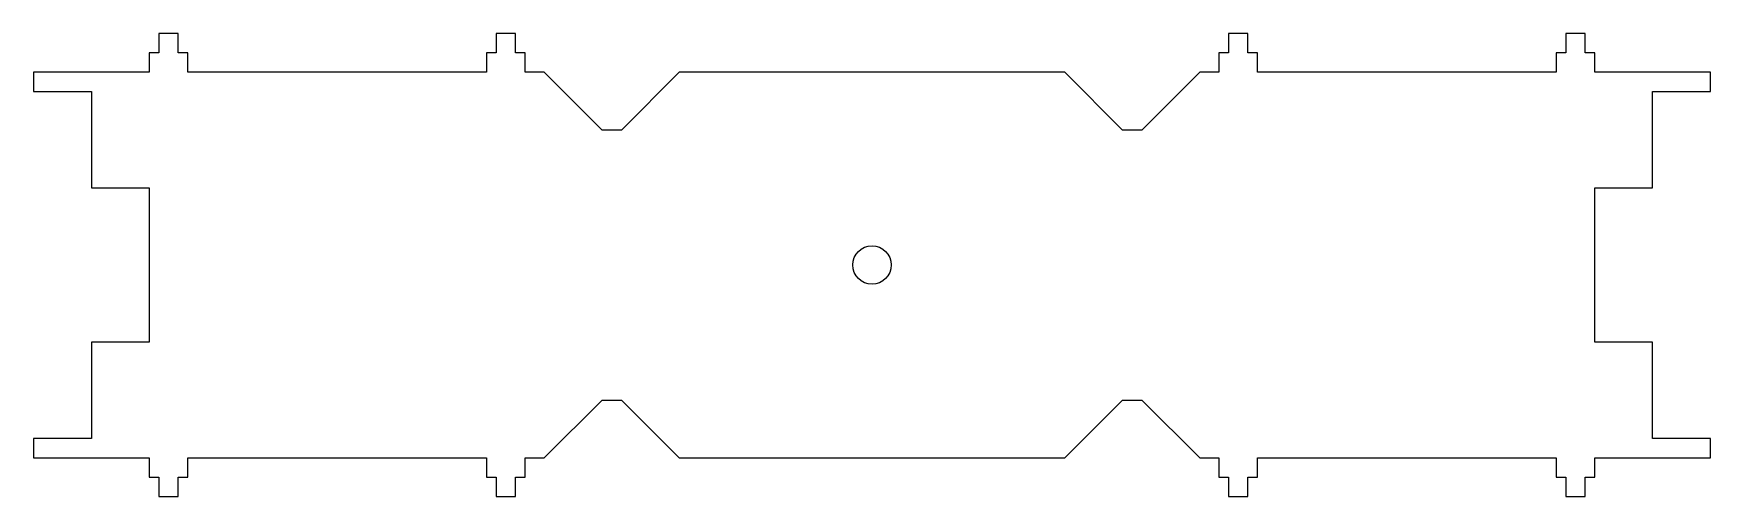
# Model space of a CAD drawing. Extents: x 0 to 87, y 0 to 24.
import ezdxf

# ---------------------------------------------------------------- set-up
doc = ezdxf.new("R2010")
doc.units = 0
doc.layers.add('Layer_1', color=7, linetype='CONTINUOUS')

msp = doc.modelspace()

# ---------------------------------------------------------------- linework, layer by layer
at = {"layer": 'Layer_1', "color": 7}
for p, q in [((7.500002, 23.998879), (6.500001, 23.998879)), ((6.500001, 23.998879), (6.500001, 22.998881)), ((7.500002, 22.998881), (7.500002, 23.998879)), ((25.000001, 23.998879), (24, 23.998879)), ((24, 23.998879), (24, 22.998881)), ((25.000001, 22.998881), (25.000001, 23.998879)), ((63.000001, 24.000008), (62, 24.000008)), ((62, 24.000008), (62, 23.001731)), ((63.000001, 23.00001), (63.000001, 24.000008)), ((80.500003, 24.000008), (79.500002, 24.000008)), ((79.500002, 24.000008), (79.500002, 23.00001)), ((80.500003, 23.00001), (80.500003, 24.000008)), ((6.500001, 22.998881), (6.000002, 22.998881)), ((6.000002, 22.998881), (6.000002, 21.998883)), ((8.000001, 22.998881), (7.500002, 22.998881)), ((8.000001, 21.998883), (8.000001, 22.998881)), ((24, 22.998881), (23.500001, 22.998881)), ((23.500001, 22.998881), (23.500001, 21.998883)), ((25.500003, 22.998881), (25.000001, 22.998881)), ((25.500003, 21.998883), (25.500003, 22.998881)), ((62, 23.001731), (61.500001, 22.998909)), ((61.500001, 22.998909), (61.500001, 21.998911)), ((63.500003, 23.00001), (63.000001, 23.00001)), ((63.500003, 22.000012), (63.500003, 23.00001)), ((79.500002, 23.00001), (79.000003, 23.00001)), ((79.000003, 23.00001), (79.000003, 22.000012)), ((81.000002, 23.00001), (80.500003, 23.00001)), ((81.000002, 22.000012), (81.000002, 23.00001)), ((6.000002, 21.998883), (0, 21.998911)), ((0, 21.998911), (0, 20.998913)), ((23.500001, 21.998883), (8.000001, 21.998883)), ((26.500001, 21.998883), (25.500003, 21.998883)), ((29.5, 18.998861), (26.500001, 21.998883)), ((33.500001, 21.998883), (30.500001, 18.998861)), ((53.500003, 21.998883), (33.500001, 21.998883)), ((56.500003, 18.998861), (53.500003, 21.998883)), ((60.500003, 21.998883), (57.500001, 18.998861)), ((61.500001, 21.998911), (60.500003, 21.998883)), ((79.000003, 22.000012), (63.500003, 22.000012)), ((87.000004, 22.000012), (81.000002, 22.000012)), ((87.000004, 21.000014), (87.000004, 22.000012)), ((0, 20.998913), (3, 20.998913)), ((3, 20.998913), (3, 15.998867)), ((84.000001, 15.999996), (84.000001, 21.000014)), ((84.000001, 21.000014), (87.000004, 21.000014)), ((30.500001, 18.998861), (29.5, 18.998861)), ((57.500001, 18.998861), (56.500003, 18.998861)), ((3, 15.998867), (6.000002, 15.998867)), ((6.000002, 15.998867), (6.000002, 7.998886)), ((81.000002, 8.000015), (81.000002, 15.999996)), ((81.000002, 15.999996), (84.000001, 15.999996)), ((44.500001, 12.000007), (44.500001, 12.000007)), ((3, 8.000015), (3, 2.999996)), ((6.000002, 7.998886), (3, 8.000015)), ((84.000001, 8.000015), (81.000002, 8.000015)), ((84.000001, 2.999996), (84.000001, 8.000015)), ((26.500001, 1.999998), (29.5, 5.000021)), ((29.5, 5.000021), (30.500001, 5.000021)), ((30.500001, 5.000021), (33.500004, 1.999998)), ((53.500003, 1.999998), (56.500003, 5.000021)), ((56.500003, 5.000021), (57.500001, 5.000021)), ((57.500001, 5.000021), (60.5, 1.999998)), ((3, 2.999996), (0, 2.999996)), ((0, 2.999996), (0, 1.999998)), ((87.000004, 2.999996), (84.000001, 2.999996)), ((87.000004, 1.999998), (87.000004, 2.999996)), ((0, 1.999998), (6.000002, 1.999998)), ((6.000002, 1.999998), (6.000002, 1)), ((8.000001, 1), (8.000001, 1.999998)), ((8.000001, 1.999998), (23.500004, 1.999998)), ((23.500004, 1.999998), (23.500004, 1)), ((25.500005, 1), (25.500003, 1.999998)), ((25.500003, 1.999998), (26.500001, 1.999998)), ((33.500004, 1.999998), (53.500003, 1.999998)), ((60.5, 1.999998), (61.500001, 1.999998)), ((61.500001, 1.999998), (61.500004, 1)), ((63.500003, 1), (63.500003, 1.999998)), ((63.500003, 1.999998), (79.000003, 1.999998)), ((79.000003, 1.999998), (79.000003, 1)), ((81.000002, 1), (81.000002, 1.999998)), ((81.000002, 1.999998), (87.000004, 1.999998)), ((6.000002, 1), (6.500001, 1)), ((6.500001, 1), (6.500001, 0.000002)), ((7.500002, 0.000002), (7.500002, 1)), ((7.500002, 1), (8.000001, 1)), ((23.500004, 1), (24.000003, 1)), ((24.000003, 1), (24.000003, 0.000002)), ((25.000004, 0.000002), (25.000004, 1)), ((25.000004, 1), (25.500005, 1)), ((61.500004, 1), (62.000003, 1)), ((62.000003, 1), (62.000003, 0.000002)), ((63.000001, 0.000002), (63.000001, 1)), ((63.000001, 1), (63.500003, 1)), ((79.000003, 1), (79.500002, 1)), ((79.500002, 1), (79.500002, 0.000002)), ((80.500003, 0.000002), (80.500003, 1)), ((80.500003, 1), (81.000002, 1)), ((6.500001, 0.000002), (7.500002, 0.000002)), ((24.000003, 0.000002), (25.000004, 0.000002)), ((62.000003, 0.000002), (63.000001, 0.000002)), ((79.500002, 0.000002), (80.500003, 0.000002))]:
    msp.add_line(p, q, dxfattribs=at)
for points in [[(42.500002, 12.000007), (42.500004, 12.552291), (42.947719, 13.000005), (43.500003, 13.000005)], [(43.500003, 13.000005), (44.052286, 13.000003), (44.5, 12.55229), (44.500001, 12.000007)], [(43.500003, 11.000009), (42.947719, 11.000008), (42.500004, 11.447722), (42.500002, 12.000007)], [(44.500001, 12.000007), (44.5, 11.447723), (44.052286, 11.00001), (43.500003, 11.000009)]]:
    msp.add_open_spline(points, degree=3, dxfattribs=at)

doc.saveas('drawing.dxf')
